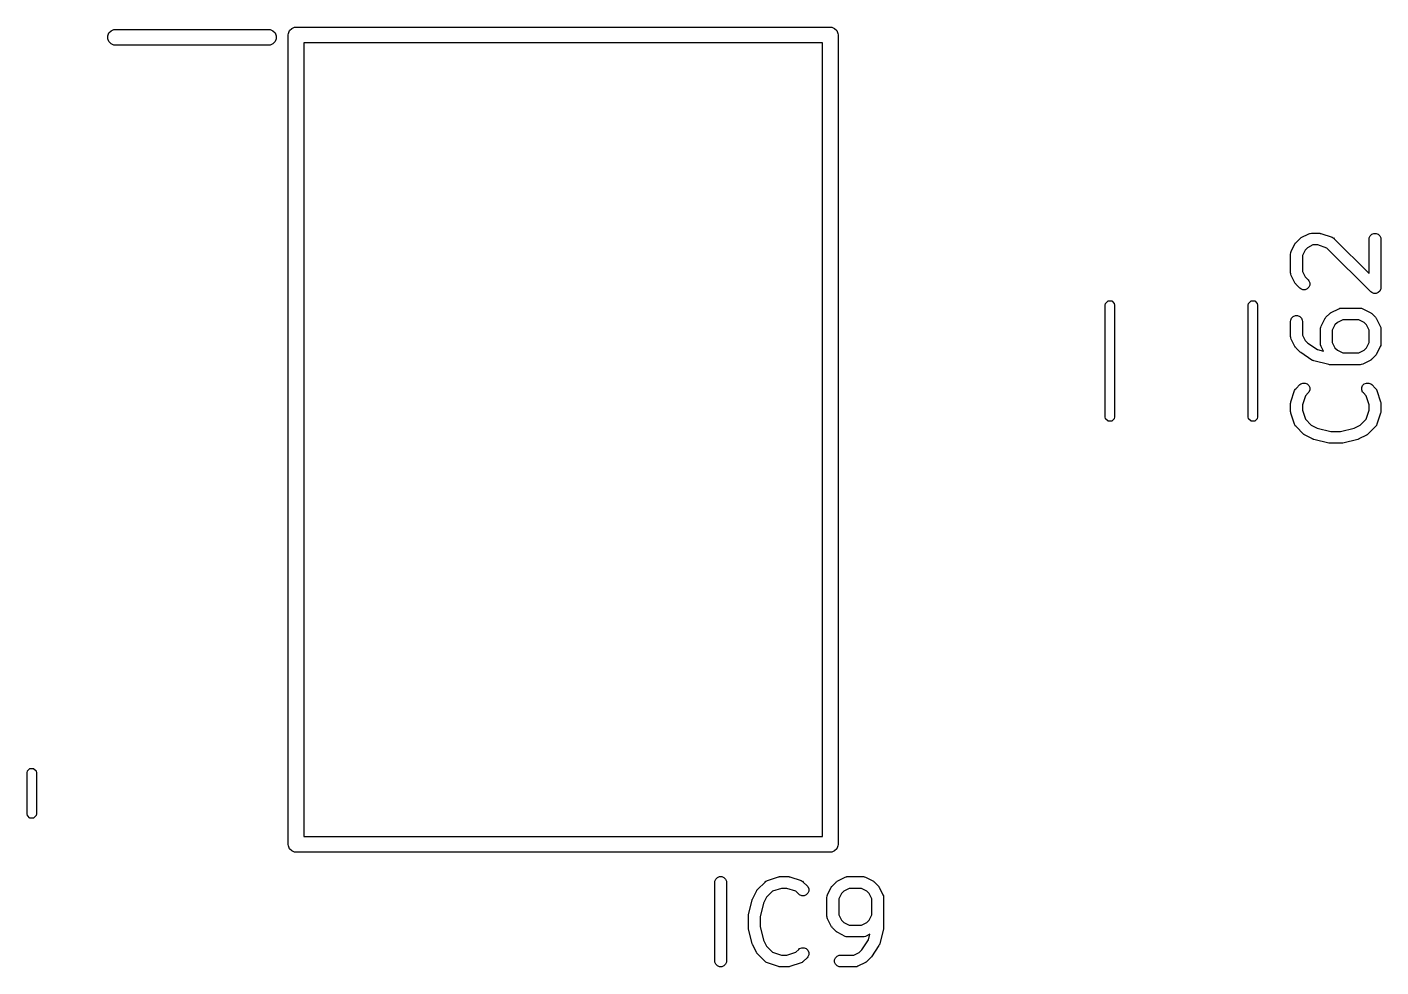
# Model space of a CAD drawing. Header units: inches. Extents: x 1.31 to 5.24, y -7.02 to -1.13.
# Drawn here: x 4.534 to 5.213, y -3.197 to -2.726 of the extents above; entities that cross this region are included whole.
import ezdxf

# ---------------------------------------------------------------- set-up
doc = ezdxf.new("R2010")
doc.units = ezdxf.units.IN
doc.header["$MEASUREMENT"] = 0
doc.layers.add('F.Silkscreen', color=41, linetype='CONTINUOUS', true_color=0xf2eda1)

msp = doc.modelspace()

# ---------------------------------------------------------------- linework, layer by layer
at = {"layer": 'F.Silkscreen', "linetype": 'CONTINUOUS'}
for p, q in [((4.57655, -2.72822), (4.57797, -2.72763)), ((4.57797, -2.72763), (4.57874, -2.72756)), ((4.57874, -2.72756), (4.65551, -2.72756)), ((4.65551, -2.72756), (4.65628, -2.72763)), ((4.65628, -2.72763), (4.6577, -2.72822)), ((4.66602, -2.72813), (4.6671, -2.72704)), ((4.6671, -2.72704), (4.66852, -2.72645)), ((4.66852, -2.72645), (4.66929, -2.72638)), ((4.66929, -2.72638), (4.93701, -2.72638)), ((4.93701, -2.72638), (4.93778, -2.72645)), ((4.93778, -2.72645), (4.9392, -2.72704)), ((4.9392, -2.72704), (4.94028, -2.72813)), ((4.57488, -2.73073), (4.57547, -2.72931)), ((4.57488, -2.73226), (4.57488, -2.73073)), ((4.57547, -2.73368), (4.57488, -2.73226)), ((4.57547, -2.72931), (4.57655, -2.72822)), ((4.57655, -2.73477), (4.57547, -2.73368)), ((4.6577, -2.72822), (4.65879, -2.72931)), ((4.65879, -2.73368), (4.6577, -2.73477)), ((4.65879, -2.72931), (4.65937, -2.73073)), ((4.65937, -2.73226), (4.65879, -2.73368)), ((4.65937, -2.73073), (4.65937, -2.73226)), ((4.66535, -2.73031), (4.66543, -2.72955)), ((4.66535, -3.13583), (4.66535, -2.73031)), ((4.66543, -2.72955), (4.66602, -2.72813)), ((4.67323, -2.73425), (4.67323, -3.13189)), ((4.93307, -2.73425), (4.67323, -2.73425)), ((4.93307, -3.13189), (4.93307, -2.73425)), ((4.94028, -2.72813), (4.94087, -2.72955)), ((4.94087, -2.72955), (4.94094, -2.73031)), ((4.94094, -2.73031), (4.94094, -3.13583)), ((4.57797, -2.73536), (4.57655, -2.73477)), ((4.57874, -2.73543), (4.57797, -2.73536)), ((4.65551, -2.73543), (4.57874, -2.73543)), ((4.65628, -2.73536), (4.65551, -2.73543)), ((4.6577, -2.73477), (4.65628, -2.73536)), ((5.16802, -2.83878), (5.1699, -2.83503)), ((5.1699, -2.83503), (5.17005, -2.83478)), ((5.17005, -2.83478), (5.17008, -2.83471)), ((5.17008, -2.83471), (5.17015, -2.83463)), ((5.17015, -2.83463), (5.1702, -2.83454)), ((5.1702, -2.83454), (5.17026, -2.83449)), ((5.17026, -2.83449), (5.17045, -2.83426)), ((5.17045, -2.83426), (5.17232, -2.83239)), ((5.17232, -2.83239), (5.17255, -2.8322)), ((5.17255, -2.8322), (5.1726, -2.83214)), ((5.1726, -2.83214), (5.17269, -2.83209)), ((5.17269, -2.83209), (5.17277, -2.83202)), ((5.17277, -2.83202), (5.17284, -2.83199)), ((5.17284, -2.83199), (5.17309, -2.83184)), ((5.17309, -2.83184), (5.17684, -2.82996)), ((5.17886, -2.83555), (5.17616, -2.8369)), ((5.17684, -2.82996), (5.17738, -2.82975)), ((5.17738, -2.82975), (5.17749, -2.82975)), ((5.17749, -2.82975), (5.17759, -2.82971)), ((5.17759, -2.82971), (5.17816, -2.82965)), ((5.17816, -2.82965), (5.18191, -2.82965)), ((5.18143, -2.83555), (5.17886, -2.83555)), ((5.18594, -2.83706), (5.18143, -2.83555)), ((5.18191, -2.82965), (5.1822, -2.82968)), ((5.1822, -2.82968), (5.18228, -2.82967)), ((5.18228, -2.82967), (5.18238, -2.8297)), ((5.18238, -2.8297), (5.18249, -2.82971)), ((5.18249, -2.82971), (5.18256, -2.82974)), ((5.18256, -2.82974), (5.18284, -2.8298)), ((5.18284, -2.8298), (5.18847, -2.83168)), ((5.18847, -2.83168), (5.189, -2.83191)), ((5.189, -2.83191), (5.18908, -2.83198)), ((5.18908, -2.83198), (5.18918, -2.83202)), ((5.18918, -2.83202), (5.18962, -2.83239)), ((5.18962, -2.83239), (5.20708, -2.84985)), ((5.20708, -2.8326), (5.20714, -2.83203)), ((5.20708, -2.84985), (5.20708, -2.8326)), ((5.20714, -2.83203), (5.20758, -2.83096)), ((5.20758, -2.83096), (5.20839, -2.83015)), ((5.20839, -2.83015), (5.20946, -2.82971)), ((5.20946, -2.82971), (5.21061, -2.82971)), ((5.21061, -2.82971), (5.21167, -2.83015)), ((5.21167, -2.83015), (5.21249, -2.83096)), ((5.21249, -2.83096), (5.21293, -2.83203)), ((5.21293, -2.83203), (5.21298, -2.8326)), ((5.21298, -2.8326), (5.21298, -2.85697)), ((5.16771, -2.8401), (5.16777, -2.83953)), ((5.16771, -2.84948), (5.16771, -2.8401)), ((5.16777, -2.83953), (5.16781, -2.83943)), ((5.16781, -2.83932), (5.16802, -2.83878)), ((5.16781, -2.83943), (5.16781, -2.83932)), ((5.17496, -2.8381), (5.17361, -2.8408)), ((5.17361, -2.8408), (5.17361, -2.84878)), ((5.17616, -2.8369), (5.17496, -2.8381)), ((5.20794, -2.85906), (5.18594, -2.83706)), ((5.16777, -2.85005), (5.16771, -2.84948)), ((5.17361, -2.84878), (5.17496, -2.85148)), ((5.16781, -2.85015), (5.16777, -2.85005)), ((5.16781, -2.85025), (5.16781, -2.85015)), ((5.16802, -2.8508), (5.16781, -2.85025)), ((5.1699, -2.85455), (5.16802, -2.8508)), ((5.17005, -2.85479), (5.1699, -2.85455)), ((5.17008, -2.85487), (5.17005, -2.85479)), ((5.17015, -2.85495), (5.17008, -2.85487)), ((5.1702, -2.85503), (5.17015, -2.85495)), ((5.17026, -2.85509), (5.1702, -2.85503)), ((5.17045, -2.85531), (5.17026, -2.85509)), ((5.17232, -2.85719), (5.17045, -2.85531)), ((5.17496, -2.85148), (5.1765, -2.85301)), ((5.1765, -2.85301), (5.17687, -2.85346)), ((5.17687, -2.85346), (5.17731, -2.85452)), ((5.17731, -2.85568), (5.17687, -2.85674)), ((5.17731, -2.85452), (5.17731, -2.85568)), ((5.17277, -2.85755), (5.17232, -2.85719)), ((5.17384, -2.858), (5.17277, -2.85755)), ((5.17499, -2.858), (5.17384, -2.858)), ((5.17605, -2.85755), (5.17499, -2.858)), ((5.17687, -2.85674), (5.17605, -2.85755)), ((5.20839, -2.85943), (5.20794, -2.85906)), ((5.20914, -2.85974), (5.20839, -2.85943)), ((5.20946, -2.85987), (5.20914, -2.85974)), ((5.21061, -2.85987), (5.20946, -2.85987)), ((5.20946, -2.85987), (5.20946, -2.85987)), ((5.21167, -2.85943), (5.21061, -2.85987)), ((5.21249, -2.85861), (5.21167, -2.85943)), ((5.2128, -2.85786), (5.21249, -2.85861)), ((5.21293, -2.85755), (5.2128, -2.85786)), ((5.21298, -2.85697), (5.21293, -2.85755)), ((5.0748, -2.8657), (5.07498, -2.86479)), ((5.0748, -2.9217), (5.0748, -2.8657)), ((5.07498, -2.86479), (5.07626, -2.86352)), ((5.07626, -2.86352), (5.07807, -2.86352)), ((5.07807, -2.86352), (5.07935, -2.86479)), ((5.07935, -2.86479), (5.07953, -2.8657)), ((5.07953, -2.8657), (5.07953, -2.9217)), ((5.14646, -2.8657), (5.14664, -2.86479)), ((5.14646, -2.9217), (5.14646, -2.8657)), ((5.14664, -2.86479), (5.14791, -2.86352)), ((5.14791, -2.86352), (5.14972, -2.86352)), ((5.14972, -2.86352), (5.151, -2.86479)), ((5.151, -2.86479), (5.15118, -2.8657)), ((5.15118, -2.8657), (5.15118, -2.9217)), ((5.18545, -2.87176), (5.18732, -2.86988)), ((5.18732, -2.86988), (5.18755, -2.8697)), ((5.18755, -2.8697), (5.1876, -2.86964)), ((5.1876, -2.86964), (5.18769, -2.86958)), ((5.18769, -2.86958), (5.18777, -2.86952)), ((5.18777, -2.86952), (5.18784, -2.86949)), ((5.18784, -2.86949), (5.18809, -2.86933)), ((5.18809, -2.86933), (5.19184, -2.86746)), ((5.19184, -2.86746), (5.19238, -2.86725)), ((5.19238, -2.86725), (5.19249, -2.86724)), ((5.19249, -2.86724), (5.19258, -2.8672)), ((5.19258, -2.8672), (5.19316, -2.86714)), ((5.19316, -2.86714), (5.20253, -2.86714)), ((5.20253, -2.86714), (5.20311, -2.8672)), ((5.20311, -2.8672), (5.20321, -2.86724)), ((5.20321, -2.86724), (5.20331, -2.86725)), ((5.20331, -2.86725), (5.20385, -2.86746)), ((5.20385, -2.86746), (5.2076, -2.86933)), ((5.2076, -2.86933), (5.20785, -2.86949)), ((5.20785, -2.86949), (5.20792, -2.86952)), ((5.20792, -2.86952), (5.208, -2.86958)), ((5.208, -2.86958), (5.20809, -2.86964)), ((5.20809, -2.86964), (5.20814, -2.8697)), ((5.20814, -2.8697), (5.20837, -2.86988)), ((5.20837, -2.86988), (5.21025, -2.87176)), ((5.16771, -2.87385), (5.16777, -2.87327)), ((5.16771, -2.88135), (5.16771, -2.87385)), ((5.16777, -2.87327), (5.16821, -2.87221)), ((5.16821, -2.87221), (5.16902, -2.87139)), ((5.16902, -2.87139), (5.17009, -2.87095)), ((5.17009, -2.87095), (5.17124, -2.87095)), ((5.17124, -2.87095), (5.1723, -2.87139)), ((5.1723, -2.87139), (5.17312, -2.87221)), ((5.17312, -2.87221), (5.17356, -2.87327)), ((5.17356, -2.87327), (5.17361, -2.87385)), ((5.17361, -2.87385), (5.17361, -2.88065)), ((5.18276, -2.87702), (5.1828, -2.87692)), ((5.1828, -2.87692), (5.18281, -2.87682)), ((5.18281, -2.87682), (5.18302, -2.87628)), ((5.18302, -2.87628), (5.18489, -2.87253)), ((5.18489, -2.87253), (5.18505, -2.87228)), ((5.18505, -2.87228), (5.18508, -2.87221)), ((5.18508, -2.87221), (5.18515, -2.87213)), ((5.18515, -2.87213), (5.1852, -2.87204)), ((5.1852, -2.87204), (5.18526, -2.87199)), ((5.18526, -2.87199), (5.18545, -2.87176)), ((5.18996, -2.8756), (5.18861, -2.87829)), ((5.19116, -2.8744), (5.18996, -2.8756)), ((5.19386, -2.87305), (5.19116, -2.8744)), ((5.20184, -2.87305), (5.19386, -2.87305)), ((5.20453, -2.8744), (5.20184, -2.87305)), ((5.20573, -2.8756), (5.20453, -2.8744)), ((5.20708, -2.87829), (5.20573, -2.8756)), ((5.21025, -2.87176), (5.21043, -2.87199)), ((5.21043, -2.87199), (5.21049, -2.87204)), ((5.21049, -2.87204), (5.21055, -2.87213)), ((5.21055, -2.87213), (5.21061, -2.87221)), ((5.21061, -2.87221), (5.21064, -2.87228)), ((5.21064, -2.87228), (5.2108, -2.87253)), ((5.2108, -2.87253), (5.21267, -2.87628)), ((5.21267, -2.87628), (5.21288, -2.87682)), ((5.21288, -2.87682), (5.21289, -2.87692)), ((5.21289, -2.87692), (5.21293, -2.87702)), ((5.16777, -2.88192), (5.16771, -2.88135)), ((5.16781, -2.88202), (5.16777, -2.88192)), ((5.16781, -2.88213), (5.16781, -2.88202)), ((5.16802, -2.88267), (5.16781, -2.88213)), ((5.1699, -2.88642), (5.16802, -2.88267)), ((5.17361, -2.88065), (5.17496, -2.88335)), ((5.17496, -2.88335), (5.17629, -2.88468)), ((5.18271, -2.8776), (5.18276, -2.87702)), ((5.18271, -2.8851), (5.18271, -2.8776)), ((5.18861, -2.87829), (5.18861, -2.8844)), ((5.20708, -2.8844), (5.20708, -2.87829)), ((5.21293, -2.87702), (5.21298, -2.8776)), ((5.21298, -2.8776), (5.21298, -2.8851)), ((5.17005, -2.88666), (5.1699, -2.88642)), ((5.17008, -2.88674), (5.17005, -2.88666)), ((5.17015, -2.88682), (5.17008, -2.88674)), ((5.1702, -2.88691), (5.17015, -2.88682)), ((5.17026, -2.88696), (5.1702, -2.88691)), ((5.17045, -2.88718), (5.17026, -2.88696)), ((5.17232, -2.88906), (5.17045, -2.88718)), ((5.17233, -2.88906), (5.17232, -2.88906)), ((5.17256, -2.88925), (5.17233, -2.88906)), ((5.17233, -2.88906), (5.17233, -2.88906)), ((5.17277, -2.88943), (5.17256, -2.88925)), ((5.1784, -2.89318), (5.17277, -2.88943)), ((5.17277, -2.88943), (5.17277, -2.88943)), ((5.17277, -2.88943), (5.17277, -2.88943)), ((5.17629, -2.88468), (5.18125, -2.88798)), ((5.18125, -2.88798), (5.18417, -2.88871)), ((5.18276, -2.88567), (5.18271, -2.8851)), ((5.1828, -2.88577), (5.18276, -2.88567)), ((5.18281, -2.88588), (5.1828, -2.88577)), ((5.18302, -2.88642), (5.18281, -2.88588)), ((5.18417, -2.88871), (5.18302, -2.88642)), ((5.18861, -2.8844), (5.18996, -2.8871)), ((5.18996, -2.8871), (5.19116, -2.88829)), ((5.19116, -2.88829), (5.19386, -2.88964)), ((5.19386, -2.88964), (5.20184, -2.88964)), ((5.20184, -2.88964), (5.20453, -2.88829)), ((5.20453, -2.88829), (5.20573, -2.8871)), ((5.20573, -2.8871), (5.20708, -2.8844)), ((5.21061, -2.89049), (5.21055, -2.89057)), ((5.21064, -2.89041), (5.21061, -2.89049)), ((5.2108, -2.89017), (5.21064, -2.89041)), ((5.21267, -2.88642), (5.2108, -2.89017)), ((5.21288, -2.88588), (5.21267, -2.88642)), ((5.21289, -2.88577), (5.21288, -2.88588)), ((5.21293, -2.88567), (5.21289, -2.88577)), ((5.21298, -2.8851), (5.21293, -2.88567)), ((5.17872, -2.89335), (5.1784, -2.89318)), ((5.17877, -2.89339), (5.17872, -2.89335)), ((5.17884, -2.89341), (5.17877, -2.89339)), ((5.17891, -2.89345), (5.17884, -2.89341)), ((5.17898, -2.89346), (5.17891, -2.89345)), ((5.17932, -2.89358), (5.17898, -2.89346)), ((5.18682, -2.89546), (5.17932, -2.89358)), ((5.18692, -2.89547), (5.18682, -2.89546)), ((5.18696, -2.89549), (5.18692, -2.89547)), ((5.18718, -2.89551), (5.18696, -2.89549)), ((5.18739, -2.89554), (5.18718, -2.89551)), ((5.18743, -2.89554), (5.18739, -2.89554)), ((5.18754, -2.89555), (5.18743, -2.89554)), ((5.20253, -2.89555), (5.18754, -2.89555)), ((5.20311, -2.89549), (5.20253, -2.89555)), ((5.20321, -2.89545), (5.20311, -2.89549)), ((5.20331, -2.89544), (5.20321, -2.89545)), ((5.20385, -2.89524), (5.20331, -2.89544)), ((5.2076, -2.89336), (5.20385, -2.89524)), ((5.20785, -2.8932), (5.2076, -2.89336)), ((5.20792, -2.89318), (5.20785, -2.8932)), ((5.208, -2.89311), (5.20792, -2.89318)), ((5.20809, -2.89305), (5.208, -2.89311)), ((5.20814, -2.89299), (5.20809, -2.89305)), ((5.20837, -2.89281), (5.20814, -2.89299)), ((5.21025, -2.89093), (5.20837, -2.89281)), ((5.21043, -2.89071), (5.21025, -2.89093)), ((5.21049, -2.89066), (5.21043, -2.89071)), ((5.21055, -2.89057), (5.21049, -2.89066)), ((5.16786, -2.91416), (5.16974, -2.90853)), ((5.16974, -2.90853), (5.16997, -2.90801)), ((5.16997, -2.90801), (5.17004, -2.90793)), ((5.17004, -2.90793), (5.17008, -2.90783)), ((5.17008, -2.90783), (5.17045, -2.90738)), ((5.17045, -2.90738), (5.17232, -2.9055)), ((5.17232, -2.9055), (5.17277, -2.90514)), ((5.17277, -2.90514), (5.17384, -2.9047)), ((5.17384, -2.9047), (5.17499, -2.9047)), ((5.17499, -2.9047), (5.17605, -2.90514)), ((5.1765, -2.90968), (5.17512, -2.91106)), ((5.17605, -2.90514), (5.17687, -2.90595)), ((5.17687, -2.90923), (5.1765, -2.90968)), ((5.17687, -2.90595), (5.17731, -2.90702)), ((5.17731, -2.90817), (5.17687, -2.90923)), ((5.17731, -2.90702), (5.17731, -2.90817)), ((5.20339, -2.90702), (5.20383, -2.90595)), ((5.20339, -2.90817), (5.20339, -2.90702)), ((5.20383, -2.90923), (5.20339, -2.90817)), ((5.20383, -2.90595), (5.20464, -2.90514)), ((5.20419, -2.90968), (5.20383, -2.90923)), ((5.20558, -2.91106), (5.20419, -2.90968)), ((5.20464, -2.90514), (5.20571, -2.9047)), ((5.20571, -2.9047), (5.20686, -2.9047)), ((5.20686, -2.9047), (5.20792, -2.90514)), ((5.20792, -2.90514), (5.20837, -2.9055)), ((5.20837, -2.9055), (5.21025, -2.90738)), ((5.21025, -2.90738), (5.21061, -2.90783)), ((5.21061, -2.90783), (5.21065, -2.90793)), ((5.21065, -2.90793), (5.21072, -2.90801)), ((5.21072, -2.90801), (5.21096, -2.90853)), ((5.21096, -2.90853), (5.21283, -2.91416)), ((5.16771, -2.91509), (5.16774, -2.9148)), ((5.16771, -2.91884), (5.16771, -2.91509)), ((5.16773, -2.91472), (5.16776, -2.91462)), ((5.16774, -2.9148), (5.16773, -2.91472)), ((5.16776, -2.91462), (5.16777, -2.91452)), ((5.16777, -2.91452), (5.1678, -2.91444)), ((5.1678, -2.91444), (5.16786, -2.91416)), ((5.17512, -2.91106), (5.17361, -2.91557)), ((5.17361, -2.91557), (5.17361, -2.91836)), ((5.20708, -2.91557), (5.20558, -2.91106)), ((5.20708, -2.91836), (5.20708, -2.91557)), ((5.21283, -2.91416), (5.2129, -2.91444)), ((5.2129, -2.91444), (5.21293, -2.91452)), ((5.21293, -2.91452), (5.21294, -2.91462)), ((5.21294, -2.91462), (5.21296, -2.91472)), ((5.21296, -2.91472), (5.21296, -2.9148)), ((5.21296, -2.9148), (5.21298, -2.91509)), ((5.21298, -2.91509), (5.21298, -2.91884)), ((5.07498, -2.92261), (5.0748, -2.9217)), ((5.07626, -2.92389), (5.07498, -2.92261)), ((5.07807, -2.92389), (5.07626, -2.92389)), ((5.07935, -2.92261), (5.07807, -2.92389)), ((5.07953, -2.9217), (5.07935, -2.92261)), ((5.14664, -2.92261), (5.14646, -2.9217)), ((5.14791, -2.92389), (5.14664, -2.92261)), ((5.14972, -2.92389), (5.14791, -2.92389)), ((5.151, -2.92261), (5.14972, -2.92389)), ((5.15118, -2.9217), (5.151, -2.92261)), ((5.16774, -2.91913), (5.16771, -2.91884)), ((5.16773, -2.91921), (5.16774, -2.91913)), ((5.16776, -2.91931), (5.16773, -2.91921)), ((5.16777, -2.91942), (5.16776, -2.91931)), ((5.1678, -2.91949), (5.16777, -2.91942)), ((5.16786, -2.91978), (5.1678, -2.91949)), ((5.16974, -2.9254), (5.16786, -2.91978)), ((5.17361, -2.91836), (5.17512, -2.92287)), ((5.17512, -2.92287), (5.17804, -2.92579)), ((5.20266, -2.92579), (5.20558, -2.92287)), ((5.20558, -2.92287), (5.20708, -2.91836)), ((5.21283, -2.91978), (5.21096, -2.9254)), ((5.2129, -2.91949), (5.21283, -2.91978)), ((5.21293, -2.91942), (5.2129, -2.91949)), ((5.21294, -2.91931), (5.21293, -2.91942)), ((5.21296, -2.91921), (5.21294, -2.91931)), ((5.21298, -2.91884), (5.21296, -2.91913)), ((5.21296, -2.91913), (5.21296, -2.91921)), ((5.16997, -2.92593), (5.16974, -2.9254)), ((5.17004, -2.92601), (5.16997, -2.92593)), ((5.17008, -2.92611), (5.17004, -2.92601)), ((5.17045, -2.92655), (5.17008, -2.92611)), ((5.1742, -2.9303), (5.17045, -2.92655)), ((5.17442, -2.93049), (5.1742, -2.9303)), ((5.17448, -2.93055), (5.17442, -2.93049)), ((5.17456, -2.9306), (5.17448, -2.93055)), ((5.17465, -2.93067), (5.17456, -2.9306)), ((5.17472, -2.9307), (5.17465, -2.93067)), ((5.17497, -2.93086), (5.17472, -2.9307)), ((5.17872, -2.93273), (5.17497, -2.93086)), ((5.17804, -2.92579), (5.18107, -2.9273)), ((5.18107, -2.9273), (5.1879, -2.92901)), ((5.1879, -2.92901), (5.1928, -2.92901)), ((5.1928, -2.92901), (5.19963, -2.9273)), ((5.19963, -2.9273), (5.20266, -2.92579)), ((5.20573, -2.93086), (5.20198, -2.93273)), ((5.20598, -2.9307), (5.20573, -2.93086)), ((5.20605, -2.93067), (5.20598, -2.9307)), ((5.20613, -2.9306), (5.20605, -2.93067)), ((5.20622, -2.93055), (5.20613, -2.9306)), ((5.20627, -2.93049), (5.20622, -2.93055)), ((5.2065, -2.9303), (5.20627, -2.93049)), ((5.21025, -2.92655), (5.2065, -2.9303)), ((5.21061, -2.92611), (5.21025, -2.92655)), ((5.21065, -2.92601), (5.21061, -2.92611)), ((5.21072, -2.92593), (5.21065, -2.92601)), ((5.21096, -2.9254), (5.21072, -2.92593)), ((5.17876, -2.93275), (5.17872, -2.93273)), ((5.17877, -2.93276), (5.17876, -2.93275)), ((5.17902, -2.93285), (5.17877, -2.93276)), ((5.17926, -2.93294), (5.17902, -2.93285)), ((5.17928, -2.93294), (5.17926, -2.93294)), ((5.17932, -2.93295), (5.17928, -2.93294)), ((5.18682, -2.93483), (5.17932, -2.93295)), ((5.18692, -2.93484), (5.18682, -2.93483)), ((5.18696, -2.93486), (5.18692, -2.93484)), ((5.18718, -2.93488), (5.18696, -2.93486)), ((5.18739, -2.93491), (5.18718, -2.93488)), ((5.18743, -2.93491), (5.18739, -2.93491)), ((5.18754, -2.93492), (5.18743, -2.93491)), ((5.19316, -2.93492), (5.18754, -2.93492)), ((5.19326, -2.93491), (5.19316, -2.93492)), ((5.1933, -2.93491), (5.19326, -2.93491)), ((5.19352, -2.93488), (5.1933, -2.93491)), ((5.19374, -2.93486), (5.19352, -2.93488)), ((5.19378, -2.93484), (5.19374, -2.93486)), ((5.19388, -2.93483), (5.19378, -2.93484)), ((5.20137, -2.93295), (5.19388, -2.93483)), ((5.20142, -2.93294), (5.20137, -2.93295)), ((5.20144, -2.93294), (5.20142, -2.93294)), ((5.20168, -2.93285), (5.20144, -2.93294)), ((5.20192, -2.93276), (5.20168, -2.93285)), ((5.20194, -2.93275), (5.20192, -2.93276)), ((5.20198, -2.93273), (5.20194, -2.93275)), ((4.53445, -3.09995), (4.53463, -3.09905)), ((4.53445, -3.12052), (4.53445, -3.09995)), ((4.53463, -3.09905), (4.53591, -3.09777)), ((4.53591, -3.09777), (4.53771, -3.09777)), ((4.53771, -3.09777), (4.53899, -3.09905)), ((4.53899, -3.09905), (4.53917, -3.09995)), ((4.53917, -3.09995), (4.53917, -3.12052)), ((4.53463, -3.12143), (4.53445, -3.12052)), ((4.53917, -3.12052), (4.53899, -3.12143)), ((4.53591, -3.1227), (4.53463, -3.12143)), ((4.53771, -3.1227), (4.53591, -3.1227)), ((4.53899, -3.12143), (4.53771, -3.1227)), ((4.67323, -3.13189), (4.93307, -3.13189)), ((4.66543, -3.13659), (4.66535, -3.13583)), ((4.66602, -3.13801), (4.66543, -3.13659)), ((4.6671, -3.1391), (4.66602, -3.13801)), ((4.66852, -3.13969), (4.6671, -3.1391)), ((4.66929, -3.13976), (4.66852, -3.13969)), ((4.93701, -3.13976), (4.66929, -3.13976)), ((4.93778, -3.13969), (4.93701, -3.13976)), ((4.9392, -3.1391), (4.93778, -3.13969)), ((4.94028, -3.13801), (4.9392, -3.1391)), ((4.94087, -3.13659), (4.94028, -3.13801)), ((4.94094, -3.13583), (4.94087, -3.13659)), ((4.87909, -3.15491), (4.87914, -3.15434)), ((4.87909, -3.19428), (4.87909, -3.15491)), ((4.87914, -3.15434), (4.87958, -3.15327)), ((4.87958, -3.15327), (4.8804, -3.15246)), ((4.8804, -3.15246), (4.88146, -3.15202)), ((4.88146, -3.15202), (4.88262, -3.15202)), ((4.88262, -3.15202), (4.88368, -3.15246)), ((4.88368, -3.15246), (4.88449, -3.15327)), ((4.88449, -3.15327), (4.88494, -3.15434)), ((4.88494, -3.15434), (4.88499, -3.15491)), ((4.88499, -3.15491), (4.88499, -3.19428)), ((4.90057, -3.15845), (4.90432, -3.1547)), ((4.90432, -3.1547), (4.90477, -3.15433)), ((4.90477, -3.15433), (4.90487, -3.15429)), ((4.90487, -3.15429), (4.90495, -3.15422)), ((4.90495, -3.15422), (4.90548, -3.15399)), ((4.90548, -3.15399), (4.9111, -3.15211)), ((4.9111, -3.15211), (4.91139, -3.15205)), ((4.91139, -3.15205), (4.91146, -3.15202)), ((4.91146, -3.15202), (4.91156, -3.15201)), ((4.91156, -3.15201), (4.91167, -3.15198)), ((4.91167, -3.15198), (4.91174, -3.15199)), ((4.91174, -3.15199), (4.91204, -3.15196)), ((4.91204, -3.15196), (4.91579, -3.15196)), ((4.91579, -3.15196), (4.91608, -3.15199)), ((4.91608, -3.15199), (4.91615, -3.15198)), ((4.91615, -3.15198), (4.91626, -3.15201)), ((4.91626, -3.15201), (4.91636, -3.15202)), ((4.91636, -3.15202), (4.91643, -3.15205)), ((4.91643, -3.15205), (4.91672, -3.15211)), ((4.91672, -3.15211), (4.92234, -3.15399)), ((4.92234, -3.15399), (4.92287, -3.15422)), ((4.92287, -3.15422), (4.92295, -3.15429)), ((4.92295, -3.15429), (4.92305, -3.15433)), ((4.92305, -3.15433), (4.9235, -3.1547)), ((4.9235, -3.1547), (4.92537, -3.15658)), ((4.93807, -3.15658), (4.93994, -3.1547)), ((4.93994, -3.1547), (4.94017, -3.15452)), ((4.94017, -3.15452), (4.94022, -3.15446)), ((4.94022, -3.15446), (4.94031, -3.1544)), ((4.94031, -3.1544), (4.94039, -3.15433)), ((4.94039, -3.15433), (4.94046, -3.1543)), ((4.94046, -3.1543), (4.94071, -3.15415)), ((4.94071, -3.15415), (4.94446, -3.15227)), ((4.94446, -3.15227), (4.945, -3.15207)), ((4.945, -3.15207), (4.94511, -3.15206)), ((4.94511, -3.15206), (4.94521, -3.15202)), ((4.94521, -3.15202), (4.94578, -3.15196)), ((4.94578, -3.15196), (4.95328, -3.15196)), ((4.95328, -3.15196), (4.95386, -3.15202)), ((4.95386, -3.15202), (4.95395, -3.15206)), ((4.95395, -3.15206), (4.95406, -3.15207)), ((4.95406, -3.15207), (4.9546, -3.15227)), ((4.9546, -3.15227), (4.95835, -3.15415)), ((4.95835, -3.15415), (4.9586, -3.1543)), ((4.9586, -3.1543), (4.95867, -3.15433)), ((4.95867, -3.15433), (4.95875, -3.1544)), ((4.95875, -3.1544), (4.95884, -3.15446)), ((4.95884, -3.15446), (4.95889, -3.15452)), ((4.95889, -3.15452), (4.95912, -3.1547)), ((4.95912, -3.1547), (4.96099, -3.15658)), ((4.89815, -3.16297), (4.90002, -3.15922)), ((4.90002, -3.15922), (4.90018, -3.15897)), ((4.90018, -3.15897), (4.90021, -3.1589)), ((4.90021, -3.1589), (4.90027, -3.15882)), ((4.90027, -3.15882), (4.90033, -3.15873)), ((4.90033, -3.15873), (4.90039, -3.15868)), ((4.90039, -3.15868), (4.90057, -3.15845)), ((4.90801, -3.15937), (4.90509, -3.16229)), ((4.91252, -3.15787), (4.90801, -3.15937)), ((4.91531, -3.15787), (4.91252, -3.15787)), ((4.91981, -3.15937), (4.91531, -3.15787)), ((4.9212, -3.16075), (4.91981, -3.15937)), ((4.92164, -3.16112), (4.9212, -3.16075)), ((4.92271, -3.16156), (4.92164, -3.16112)), ((4.92386, -3.16156), (4.92271, -3.16156)), ((4.92492, -3.16112), (4.92386, -3.16156)), ((4.92574, -3.1603), (4.92492, -3.16112)), ((4.92537, -3.15658), (4.92574, -3.15702)), ((4.92574, -3.15702), (4.92618, -3.15809)), ((4.92618, -3.15924), (4.92574, -3.1603)), ((4.92618, -3.15809), (4.92618, -3.15924)), ((4.93533, -3.16241), (4.93539, -3.16184)), ((4.93539, -3.16184), (4.93543, -3.16174)), ((4.93543, -3.16163), (4.93564, -3.16109)), ((4.93543, -3.16174), (4.93543, -3.16163)), ((4.93564, -3.16109), (4.93752, -3.15734)), ((4.93752, -3.15734), (4.93767, -3.1571)), ((4.93767, -3.1571), (4.9377, -3.15702)), ((4.9377, -3.15702), (4.93777, -3.15694)), ((4.93777, -3.15694), (4.93782, -3.15685)), ((4.93782, -3.15685), (4.93788, -3.1568)), ((4.93788, -3.1568), (4.93807, -3.15658)), ((4.94258, -3.16041), (4.94124, -3.16311)), ((4.94378, -3.15922), (4.94258, -3.16041)), ((4.94648, -3.15787), (4.94378, -3.15922)), ((4.95258, -3.15787), (4.94648, -3.15787)), ((4.95528, -3.15922), (4.95258, -3.15787)), ((4.95648, -3.16041), (4.95528, -3.15922)), ((4.95783, -3.16311), (4.95648, -3.16041)), ((4.96099, -3.15658), (4.96118, -3.1568)), ((4.96118, -3.1568), (4.96124, -3.15685)), ((4.96124, -3.15685), (4.96129, -3.15694)), ((4.96129, -3.15694), (4.96136, -3.15702)), ((4.96136, -3.15702), (4.96139, -3.1571)), ((4.96139, -3.1571), (4.96155, -3.15734)), ((4.96155, -3.15734), (4.96342, -3.16109)), ((4.96342, -3.16109), (4.96363, -3.16163)), ((4.96363, -3.16163), (4.96364, -3.16174)), ((4.96364, -3.16174), (4.96368, -3.16184)), ((4.96368, -3.16184), (4.96373, -3.16241)), ((4.89605, -3.17107), (4.89792, -3.16357)), ((4.89792, -3.16357), (4.89794, -3.16353)), ((4.89794, -3.16351), (4.89803, -3.16327)), ((4.89794, -3.16353), (4.89794, -3.16351)), ((4.89803, -3.16327), (4.89812, -3.16303)), ((4.89812, -3.16303), (4.89813, -3.16301)), ((4.89813, -3.16301), (4.89815, -3.16297)), ((4.90357, -3.16532), (4.90187, -3.17215)), ((4.90509, -3.16229), (4.90357, -3.16532)), ((4.93533, -3.17179), (4.93533, -3.16241)), ((4.94124, -3.16311), (4.94124, -3.17109)), ((4.95783, -3.17109), (4.95783, -3.16311)), ((4.96373, -3.16241), (4.96373, -3.17741)), ((4.89596, -3.17164), (4.896, -3.17143)), ((4.89597, -3.17169), (4.89596, -3.17164)), ((4.89596, -3.17179), (4.89597, -3.17169)), ((4.89596, -3.17741), (4.89596, -3.17179)), ((4.896, -3.17143), (4.89602, -3.17121)), ((4.89602, -3.17121), (4.89603, -3.17117)), ((4.89603, -3.17117), (4.89605, -3.17107)), ((4.90187, -3.17215), (4.90187, -3.17705)), ((4.93539, -3.17236), (4.93533, -3.17179)), ((4.93543, -3.17246), (4.93539, -3.17236)), ((4.93543, -3.17257), (4.93543, -3.17246)), ((4.93564, -3.17311), (4.93543, -3.17257)), ((4.93752, -3.17686), (4.93564, -3.17311)), ((4.94124, -3.17109), (4.94258, -3.17379)), ((4.94258, -3.17379), (4.94378, -3.17498)), ((4.94378, -3.17498), (4.94648, -3.17633)), ((4.95258, -3.17633), (4.95528, -3.17498)), ((4.95528, -3.17498), (4.95648, -3.17379)), ((4.95648, -3.17379), (4.95783, -3.17109)), ((4.89597, -3.17751), (4.89596, -3.17741)), ((4.89596, -3.17755), (4.89597, -3.17751)), ((4.896, -3.17777), (4.89596, -3.17755)), ((4.89602, -3.17799), (4.896, -3.17777)), ((4.89603, -3.17803), (4.89602, -3.17799)), ((4.89605, -3.17813), (4.89603, -3.17803)), ((4.89792, -3.18563), (4.89605, -3.17813)), ((4.90187, -3.17705), (4.90357, -3.18388)), ((4.93767, -3.17711), (4.93752, -3.17686)), ((4.9377, -3.17718), (4.93767, -3.17711)), ((4.93777, -3.17726), (4.9377, -3.17718)), ((4.93782, -3.17735), (4.93777, -3.17726)), ((4.93788, -3.1774), (4.93782, -3.17735)), ((4.93807, -3.17762), (4.93788, -3.1774)), ((4.93994, -3.1795), (4.93807, -3.17762)), ((4.94017, -3.17968), (4.93994, -3.1795)), ((4.94022, -3.17974), (4.94017, -3.17968)), ((4.94031, -3.1798), (4.94022, -3.17974)), ((4.94039, -3.17987), (4.94031, -3.1798)), ((4.94046, -3.1799), (4.94039, -3.17987)), ((4.94071, -3.18005), (4.94046, -3.1799)), ((4.94446, -3.18193), (4.94071, -3.18005)), ((4.945, -3.18213), (4.94446, -3.18193)), ((4.94511, -3.18214), (4.945, -3.18213)), ((4.94521, -3.18218), (4.94511, -3.18214)), ((4.94578, -3.18224), (4.94521, -3.18218)), ((4.95328, -3.18224), (4.94578, -3.18224)), ((4.94648, -3.17633), (4.95258, -3.17633)), ((4.95386, -3.18218), (4.95328, -3.18224)), ((4.95395, -3.18214), (4.95386, -3.18218)), ((4.95406, -3.18213), (4.95395, -3.18214)), ((4.9546, -3.18193), (4.95406, -3.18213)), ((4.95689, -3.18078), (4.9546, -3.18193)), ((4.95616, -3.1837), (4.95689, -3.18078)), ((4.96364, -3.17813), (4.96177, -3.18563)), ((4.96366, -3.17803), (4.96364, -3.17813)), ((4.96368, -3.17799), (4.96366, -3.17803)), ((4.9637, -3.17777), (4.96368, -3.17799)), ((4.96373, -3.17755), (4.9637, -3.17777)), ((4.96373, -3.17741), (4.96372, -3.17751)), ((4.96372, -3.17751), (4.96373, -3.17755)), ((4.89794, -3.18567), (4.89792, -3.18563)), ((4.89794, -3.18569), (4.89794, -3.18567)), ((4.89803, -3.18593), (4.89794, -3.18569)), ((4.89812, -3.18617), (4.89803, -3.18593)), ((4.89813, -3.18619), (4.89812, -3.18617)), ((4.89815, -3.18623), (4.89813, -3.18619)), ((4.90002, -3.18998), (4.89815, -3.18623)), ((4.90357, -3.18388), (4.90509, -3.18691)), ((4.90509, -3.18691), (4.90801, -3.18983)), ((4.91981, -3.18983), (4.9212, -3.18845)), ((4.9212, -3.18845), (4.92164, -3.18808)), ((4.92164, -3.18808), (4.92271, -3.18764)), ((4.92271, -3.18764), (4.92386, -3.18764)), ((4.92386, -3.18764), (4.92492, -3.18808)), ((4.92492, -3.18808), (4.92574, -3.18889)), ((4.92574, -3.18889), (4.92618, -3.18996)), ((4.95153, -3.18998), (4.95286, -3.18865)), ((4.95286, -3.18865), (4.95616, -3.1837)), ((4.96136, -3.18655), (4.95761, -3.19217)), ((4.96153, -3.18623), (4.96136, -3.18655)), ((4.96157, -3.18617), (4.96153, -3.18623)), ((4.9616, -3.1861), (4.96157, -3.18617)), ((4.96163, -3.18604), (4.9616, -3.1861)), ((4.96165, -3.18597), (4.96163, -3.18604)), ((4.96177, -3.18563), (4.96165, -3.18597)), ((4.87914, -3.19486), (4.87909, -3.19428)), ((4.87958, -3.19592), (4.87914, -3.19486)), ((4.88494, -3.19486), (4.88449, -3.19592)), ((4.88499, -3.19428), (4.88494, -3.19486)), ((4.90018, -3.19023), (4.90002, -3.18998)), ((4.90021, -3.1903), (4.90018, -3.19023)), ((4.90027, -3.19038), (4.90021, -3.1903)), ((4.90033, -3.19047), (4.90027, -3.19038)), ((4.90039, -3.19052), (4.90033, -3.19047)), ((4.90057, -3.19075), (4.90039, -3.19052)), ((4.90432, -3.1945), (4.90057, -3.19075)), ((4.90477, -3.19486), (4.90432, -3.1945)), ((4.90487, -3.19491), (4.90477, -3.19486)), ((4.90495, -3.19497), (4.90487, -3.19491)), ((4.90548, -3.19521), (4.90495, -3.19497)), ((4.9111, -3.19709), (4.90548, -3.19521)), ((4.90801, -3.18983), (4.91252, -3.19133)), ((4.91252, -3.19133), (4.91531, -3.19133)), ((4.91531, -3.19133), (4.91981, -3.18983)), ((4.92234, -3.19521), (4.91672, -3.19709)), ((4.92287, -3.19497), (4.92234, -3.19521)), ((4.92295, -3.19491), (4.92287, -3.19497)), ((4.92305, -3.19486), (4.92295, -3.19491)), ((4.9235, -3.1945), (4.92305, -3.19486)), ((4.92537, -3.19262), (4.9235, -3.1945)), ((4.92574, -3.19218), (4.92537, -3.19262)), ((4.92618, -3.19111), (4.92574, -3.19218)), ((4.92618, -3.18996), (4.92618, -3.19111)), ((4.93914, -3.19371), (4.93958, -3.19264)), ((4.93914, -3.19486), (4.93914, -3.19371)), ((4.93958, -3.19592), (4.93914, -3.19486)), ((4.93958, -3.19264), (4.94039, -3.19183)), ((4.94039, -3.19183), (4.94146, -3.19139)), ((4.94146, -3.19139), (4.94203, -3.19133)), ((4.94203, -3.19133), (4.94883, -3.19133)), ((4.94883, -3.19133), (4.95153, -3.18998)), ((4.9546, -3.19505), (4.95085, -3.19693)), ((4.95485, -3.19489), (4.9546, -3.19505)), ((4.95492, -3.19486), (4.95485, -3.19489)), ((4.955, -3.1948), (4.95492, -3.19486)), ((4.95509, -3.19474), (4.955, -3.1948)), ((4.95514, -3.19468), (4.95509, -3.19474)), ((4.95537, -3.1945), (4.95514, -3.19468)), ((4.95724, -3.19262), (4.95537, -3.1945)), ((4.95725, -3.19262), (4.95724, -3.19262)), ((4.95724, -3.19262), (4.95724, -3.19262)), ((4.95743, -3.19239), (4.95725, -3.19262)), ((4.95761, -3.19218), (4.95743, -3.19239)), ((4.95761, -3.19217), (4.95761, -3.19217)), ((4.95761, -3.19217), (4.95761, -3.19218)), ((4.8804, -3.19674), (4.87958, -3.19592)), ((4.88146, -3.19718), (4.8804, -3.19674)), ((4.88262, -3.19718), (4.88146, -3.19718)), ((4.88368, -3.19674), (4.88262, -3.19718)), ((4.88449, -3.19592), (4.88368, -3.19674)), ((4.91139, -3.19715), (4.9111, -3.19709)), ((4.91146, -3.19718), (4.91139, -3.19715)), ((4.91156, -3.19719), (4.91146, -3.19718)), ((4.91167, -3.19721), (4.91156, -3.19719)), ((4.91174, -3.19721), (4.91167, -3.19721)), ((4.91204, -3.19724), (4.91174, -3.19721)), ((4.91579, -3.19724), (4.91204, -3.19724)), ((4.91608, -3.19721), (4.91579, -3.19724)), ((4.91615, -3.19721), (4.91608, -3.19721)), ((4.91626, -3.19719), (4.91615, -3.19721)), ((4.91636, -3.19718), (4.91626, -3.19719)), ((4.91643, -3.19715), (4.91636, -3.19718)), ((4.91672, -3.19709), (4.91643, -3.19715)), ((4.94039, -3.19674), (4.93958, -3.19592)), ((4.94146, -3.19718), (4.94039, -3.19674)), ((4.94203, -3.19724), (4.94146, -3.19718)), ((4.94953, -3.19724), (4.94203, -3.19724)), ((4.95011, -3.19718), (4.94953, -3.19724)), ((4.95021, -3.19714), (4.95011, -3.19718)), ((4.95031, -3.19713), (4.95021, -3.19714)), ((4.95085, -3.19693), (4.95031, -3.19713))]:
    msp.add_line(p, q, dxfattribs=at)

doc.saveas('drawing.dxf')
